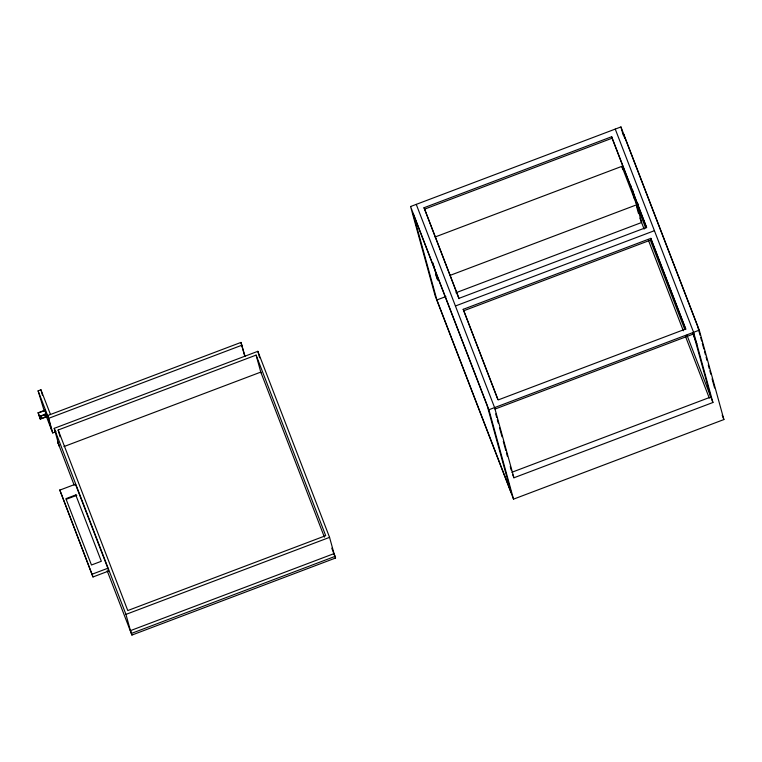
<?xml version="1.0" encoding="UTF-8"?>
<svg xmlns="http://www.w3.org/2000/svg" width="762" height="762" viewBox="0 0 762 762"><rect width="100%" height="100%" fill="white"/><g stroke="black" fill="none" stroke-linecap="round" stroke-linejoin="round"><path stroke-width="1.14" d="M410.566 206.531L620.935 126.94L699.278 330.156L723.9 419.557L513.531 499.148L435.188 295.932L410.566 206.531L488.909 409.746L513.531 499.148M424.053 207.721L611.676 136.731L646.614 227.362L458.991 298.342L424.053 207.721L458.972 298.714M424.463 209.198L612.086 138.217L611.676 136.731M435.112 236.992L621.878 166.335L645.643 227.981M44.206 410.87L38.1 390.849L40.938 389.773L50.473 414.49M38.167 412.775L44.91 410.213L46.301 413.804L47.073 416.614L40.319 419.167L38.167 412.775L40.319 419.167M39.033 412.718L44.006 410.832M39.548 416.357L46.301 413.804M245.097 356.445L240.944 342.433L47.625 415.566L51.664 430.216M40.072 415.89L41.291 418.49L45.549 416.881L44.872 414.08M56.055 431.692L52.721 432.959L48.682 418.309L242.002 345.176M449.932 275.434L638.594 204.064M59.103 446.075L54.226 428.349L257.842 351.311L329.565 537.362L334.451 555.088M58.122 430.016L256.099 355.111L325.707 535.667L127.778 610.553L58.169 429.997L60.046 436.797M436.902 299.952L413.09 213.503L487.194 405.727L511.007 492.176L436.902 299.952L445.922 296.532M455.924 292.751L641.585 222.514L632.603 189.89M63.96 446.57L260.785 372.104L324.412 537.153M455.419 305.991L654.415 230.695M463.22 309.324L650.853 238.344L685.781 328.965L498.158 399.945L463.22 309.324L497.71 399.221M463.629 310.81L651.253 239.82L650.853 238.344M59.827 490.109L75.448 484.203L107.842 568.252L108.614 571.052L93.002 576.967L59.827 490.109L93.002 576.967M75.762 494.938L65.894 498.672L91.469 565.004L101.336 561.27L75.762 494.938L76.819 495.3L66.361 499.262M488.909 409.746L699.278 330.156M494.995 409.07L693.992 333.785M92.231 574.157L107.842 568.252M130.835 632.127L125.949 614.391L329.565 537.362M511.807 472.297L710.803 397.002L693.144 332.87M512.655 474.488L513.921 477.784L712.927 402.498L693.591 332.308L615.248 129.092M131.483 633.393L335.099 556.365L334.042 553.612L130.426 630.65L131.94 635.06L335.556 558.022L335.099 556.365M693.068 334.089L696.897 344.033M722.186 415.119L723.9 419.557M612.086 138.217L646.595 227.733M651.253 239.82L685.762 329.336M650.329 240.125L684.828 329.613M686.953 335.137L712.927 402.498M639.889 218.113L644.138 229.143M648.405 240.192L683.333 330.803M685.457 336.328L709.308 398.174M416.252 204.378L494.595 407.594L513.921 477.784M435.588 274.577L437.702 280.064L432.968 262.89M331.775 548.164L335.556 558.022M54.226 428.349L125.949 614.391M38.1 390.849L48.682 418.309M58.703 444.608L57.645 441.865L74.2 485.223M107.175 570.767L131.94 635.06M46.034 413.918L47.073 416.614M46.272 416.243L52.721 432.959M700.087 335.299L697.563 326.136L623.459 133.912L624.716 138.494M700.716 337.595L701.669 341.024M702.297 343.319L703.869 349.044M704.507 351.339L705.45 354.768M706.079 357.064L707.031 360.493M708.289 365.074L709.231 368.513M709.87 370.808L710.813 374.237M712.079 378.819L714.594 387.982M620.935 126.94L623.145 134.969M630.793 185.537L634.584 199.282M636.67 206.873L638.461 213.37M621.878 166.335L622.773 169.583M495.719 413.89L496.662 417.319M497.3 419.614L498.243 423.043M499.501 427.625L502.025 436.788M503.291 441.369L505.816 450.533M506.444 452.828L507.387 456.257M510.226 466.563L511.178 470.002M257.842 351.311L259.632 357.816M256.099 355.111L260.985 372.847M240.944 342.433L244.659 355.949M40.938 389.773L42.491 395.411M44.91 410.213L45.691 413.023M45.549 416.881L44.939 414.661L40.681 416.281L41.291 418.49"/></g></svg>
